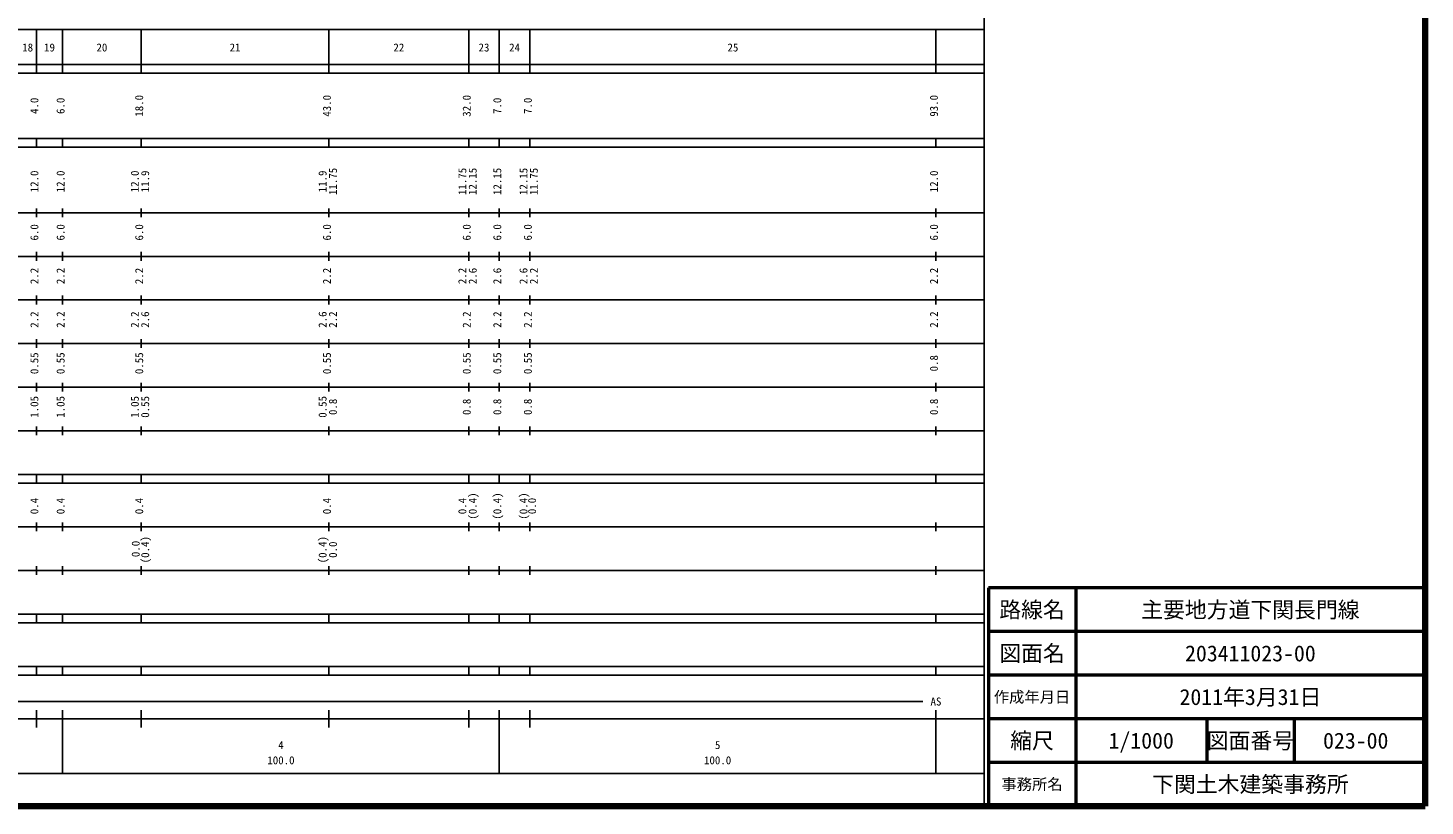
# Model space of a CAD drawing. Units: millimetres on the paper, enlarged 1000 times. Extents: x 40000 to 680000, y 20000 to 380000.
# Drawn here: x 360065 to 680000, y 20000 to 198357 of the extents above; entities that cross this region are included whole.
import ezdxf
from ezdxf.enums import TextEntityAlignment as Align

# ---------------------------------------------------------------- set-up
doc = ezdxf.new("R2010")
doc.units = ezdxf.units.MM
doc.header["$LTSCALE"] = 1000
for name, color, linetype, lineweight in [('M-TTL', 2, 'Continuous', 140), ('M-TTL-BAND', 7, 'Continuous', 25), ('M-TTL-FRAM', 2, 'Continuous', 50), ('M-TTL-LINE', 7, 'Continuous', 50)]:
    doc.layers.add(name, color=color, linetype=linetype, lineweight=lineweight)
doc.layers.add('M-TTL-TXT', color=7, linetype='Continuous')
doc.styles.add('ＭＳ ゴシック', font='')
doc.styles.get('ＭＳ ゴシック').set_extended_font_data('MS Gothic')

msp = doc.modelspace()

# ---------------------------------------------------------------- linework, layer by layer
at = {"layer": 'M-TTL'}
for p, q in [((680000, 20000), (680000, 380000)), ((40000, 20000), (680000, 20000))]:
    msp.add_line(p, q, dxfattribs=at)
at = {"layer": 'M-TTL-BAND'}
for p, q in [((579000, 20000), (579000, 370000)), ((68000, 198000), (579000, 198000)), ((362000, 188000), (362000, 198000)), ((368000, 188000), (368000, 198000)), ((386000, 188000), (386000, 198000)), ((429000, 188000), (429000, 198000)), ((461000, 188000), (461000, 198000)), ((468000, 188000), (468000, 198000)), ((475000, 188000), (475000, 198000)), ((568000, 188000), (568000, 198000)), ((40000, 190000), (579000, 190000)), ((40000, 188000), (579000, 188000)), ((40000, 173000), (579000, 173000)), ((362000, 171000), (362000, 173000)), ((368000, 171000), (368000, 173000)), ((386000, 171000), (386000, 173000)), ((429000, 171000), (429000, 173000)), ((461000, 171000), (461000, 173000)), ((468000, 171000), (468000, 173000)), ((475000, 171000), (475000, 173000)), ((568000, 171000), (568000, 173000)), ((40000, 171000), (579000, 171000)), ((362000, 155000), (362000, 157000)), ((368000, 155000), (368000, 157000)), ((386000, 155000), (386000, 157000)), ((429000, 155000), (429000, 157000)), ((461000, 155000), (461000, 157000)), ((468000, 155000), (468000, 157000)), ((475000, 155000), (475000, 157000)), ((568000, 155000), (568000, 157000)), ((40000, 156000), (579000, 156000)), ((46000, 146000), (579000, 146000)), ((362000, 145000), (362000, 147000)), ((368000, 145000), (368000, 147000)), ((386000, 145000), (386000, 147000)), ((429000, 145000), (429000, 147000)), ((461000, 145000), (461000, 147000)), ((468000, 145000), (468000, 147000)), ((475000, 145000), (475000, 147000)), ((568000, 145000), (568000, 147000)), ((52000, 136000), (579000, 136000)), ((362000, 135000), (362000, 137000)), ((368000, 135000), (368000, 137000)), ((386000, 135000), (386000, 137000)), ((429000, 135000), (429000, 137000)), ((461000, 135000), (461000, 137000)), ((468000, 135000), (468000, 137000)), ((475000, 135000), (475000, 137000)), ((568000, 135000), (568000, 137000)), ((46000, 126000), (579000, 126000)), ((362000, 125000), (362000, 127000)), ((368000, 125000), (368000, 127000)), ((386000, 125000), (386000, 127000)), ((429000, 125000), (429000, 127000)), ((461000, 125000), (461000, 127000)), ((468000, 125000), (468000, 127000)), ((475000, 125000), (475000, 127000)), ((568000, 125000), (568000, 127000)), ((52000, 116000), (579000, 116000)), ((362000, 115000), (362000, 117000)), ((368000, 115000), (368000, 117000)), ((386000, 115000), (386000, 117000)), ((429000, 115000), (429000, 117000)), ((461000, 115000), (461000, 117000)), ((468000, 115000), (468000, 117000)), ((475000, 115000), (475000, 117000)), ((568000, 115000), (568000, 117000)), ((46000, 106000), (579000, 106000)), ((362000, 105000), (362000, 107000)), ((368000, 105000), (368000, 107000)), ((386000, 105000), (386000, 107000)), ((429000, 105000), (429000, 107000)), ((461000, 105000), (461000, 107000)), ((468000, 105000), (468000, 107000)), ((475000, 105000), (475000, 107000)), ((568000, 105000), (568000, 107000)), ((40000, 96000), (579000, 96000)), ((362000, 94000), (362000, 96000)), ((368000, 94000), (368000, 96000)), ((386000, 94000), (386000, 96000)), ((429000, 94000), (429000, 96000)), ((461000, 94000), (461000, 96000)), ((468000, 94000), (468000, 96000)), ((475000, 94000), (475000, 96000)), ((568000, 94000), (568000, 96000)), ((40000, 94000), (579000, 94000)), ((49000, 84000), (579000, 84000)), ((362000, 83000), (362000, 85000)), ((368000, 83000), (368000, 85000)), ((386000, 83000), (386000, 85000)), ((429000, 83000), (429000, 85000)), ((461000, 83000), (461000, 85000)), ((468000, 83000), (468000, 85000)), ((475000, 83000), (475000, 85000)), ((568000, 83000), (568000, 85000)), ((40000, 74000), (579000, 74000)), ((362000, 73000), (362000, 75000)), ((368000, 73000), (368000, 75000)), ((386000, 73000), (386000, 75000)), ((429000, 73000), (429000, 75000)), ((461000, 73000), (461000, 75000)), ((468000, 73000), (468000, 75000)), ((475000, 73000), (475000, 75000)), ((568000, 73000), (568000, 75000)), ((40000, 64000), (579000, 64000)), ((362000, 62000), (362000, 64000)), ((368000, 62000), (368000, 64000)), ((386000, 62000), (386000, 64000)), ((429000, 62000), (429000, 64000)), ((461000, 62000), (461000, 64000)), ((468000, 62000), (468000, 64000)), ((475000, 62000), (475000, 64000)), ((568000, 62000), (568000, 64000)), ((40000, 62000), (579000, 62000)), ((40000, 52000), (579000, 52000)), ((362000, 50000), (362000, 52000)), ((368000, 50000), (368000, 52000)), ((386000, 50000), (386000, 52000)), ((429000, 50000), (429000, 52000)), ((461000, 50000), (461000, 52000)), ((468000, 50000), (468000, 52000)), ((475000, 50000), (475000, 52000)), ((568000, 50000), (568000, 52000)), ((40000, 50000), (579000, 50000)), ((71000, 44000), (565000, 44000)), ((362000, 38000), (362000, 42000)), ((368000, 27500), (368000, 42000)), ((386000, 38000), (386000, 42000)), ((429000, 38000), (429000, 42000)), ((461000, 38000), (461000, 42000)), ((468000, 27500), (468000, 42000)), ((475000, 38000), (475000, 42000)), ((568000, 27500), (568000, 42000)), ((40000, 40000), (579000, 40000)), ((68000, 27500), (579000, 27500))]:
    msp.add_line(p, q, dxfattribs=at)
at = {"layer": 'M-TTL-FRAM'}
for p, q in [((680000, 70000), (580000, 70000)), ((580000, 70000), (580000, 20000))]:
    msp.add_line(p, q, dxfattribs=at)
at = {"layer": 'M-TTL-LINE'}
for p, q in [((600000, 70000), (600000, 20000)), ((680000, 60000), (580000, 60000)), ((680000, 50000), (580000, 50000)), ((680000, 40000), (580000, 40000)), ((630000, 40000), (630000, 30000)), ((650000, 40000), (650000, 30000)), ((680000, 30000), (580000, 30000))]:
    msp.add_line(p, q, dxfattribs=at)

# ---------------------------------------------------------------- texts
at = {"layer": 'M-TTL-BAND', "style": 'ＭＳ ゴシック'}
for s, p in [('18', (360000, 192405)), ('19', (365000, 192405)), ('20', (377000, 192405)), ('21', (407500, 192405)), ('22', (445000, 192405)), ('23', (464500, 192405)), ('24', (471500, 192405)), ('25', (521500, 192405)), ('AS', (568000, 42500)), ('4', (418000, 32523)), ('5', (518000, 32523)), ('100.0', (418000, 29033)), ('100.0', (518000, 29033))]:
    msp.add_text(s, height=1833, dxfattribs=at).set_placement(p, align=Align.BOTTOM_CENTER)
for s, p in [('18.0', (387000, 180500)), ('43.0', (430000, 180500)), ('32.0', (462000, 180500)), ('93.0', (569000, 180500)), ('4.0', (363000, 180500)), ('6.0', (369000, 180500)), ('7.0', (469000, 180500)), ('7.0', (476000, 180500)), ('12.0', (363000, 163174)), ('12.0', (369000, 163174)), ('12.0', (386000, 163174)), ('11.9', (388370, 163174)), ('11.9', (429000, 163174)), ('11.75', (431370, 163174)), ('11.75', (461000, 163174)), ('12.15', (463370, 163174)), ('12.15', (469000, 163174)), ('12.15', (475000, 163174)), ('11.75', (477370, 163174)), ('12.0', (569000, 163174)), ('6.0', (363000, 151500)), ('6.0', (369000, 151500)), ('6.0', (387000, 151500)), ('6.0', (430000, 151500)), ('6.0', (462000, 151500)), ('6.0', (469000, 151500)), ('6.0', (476000, 151500)), ('6.0', (569000, 151500)), ('2.2', (363000, 141500)), ('2.2', (369000, 141500)), ('2.2', (387000, 141500)), ('2.2', (430000, 141500)), ('2.2', (461000, 141500)), ('2.6', (463370, 141500)), ('2.6', (469000, 141500)), ('2.6', (475000, 141500)), ('2.2', (477370, 141500)), ('2.2', (569000, 141500)), ('2.2', (363000, 131500)), ('2.2', (369000, 131500)), ('2.2', (386000, 131500)), ('2.6', (388370, 131500)), ('2.6', (429000, 131500)), ('2.2', (431370, 131500)), ('2.2', (462000, 131500)), ('2.2', (469000, 131500)), ('2.2', (476000, 131500)), ('2.2', (569000, 131500)), ('0.55', (363000, 121500)), ('0.55', (369000, 121500)), ('0.55', (387000, 121500)), ('0.55', (430000, 121500)), ('0.55', (462000, 121500)), ('0.55', (469000, 121500)), ('0.55', (476000, 121500)), ('0.8', (569000, 121500)), ('1.05', (363000, 111500)), ('1.05', (369000, 111500)), ('1.05', (386000, 111500)), ('0.55', (388370, 111500)), ('0.55', (429000, 111500)), ('0.8', (431370, 111500)), ('0.8', (462000, 111500)), ('0.8', (469000, 111500)), ('0.8', (476000, 111500)), ('0.8', (569000, 111500)), ('0.4', (363000, 88764)), ('0.4', (369000, 88764)), ('0.4', (387000, 88764)), ('0.4', (430000, 88764)), ('0.4', (461000, 88764)), ('(0.4)', (463370, 88764)), ('(0.4)', (469000, 88764)), ('(0.4)', (475000, 88764)), ('0.0', (476966, 88781)), ('0.0', (386199, 78934)), ('(0.4)', (388370, 78764)), ('(0.4)', (429000, 78764)), ('0.0', (431370, 78764))]:
    msp.add_text(s, height=1833, rotation=90, dxfattribs=at).set_placement(p, align=Align.BOTTOM_CENTER)
at = {"layer": 'M-TTL-TXT', "style": 'ＭＳ ゴシック'}
for s, height, p in [('路線名', 3666, (590000, 65000)), ('路線名', 3666, (590000, 65000)), ('主要地方道下関長門線', 3666, (640000, 65000)), ('図面名', 3666, (590000, 55000)), ('図面名', 3666, (590000, 55000)), ('203411023-00', 3666, (640000, 55000)), ('作成年月日', 2566, (590000, 45000)), ('作成年月日', 2566, (590000, 45000)), ('2011年3月31日', 3666, (640000, 45000)), ('縮尺', 3666, (590000, 35000)), ('縮尺', 3666, (590000, 35000)), ('1/1000', 3666, (615000, 35000)), ('図面番号', 3666, (640000, 35000)), ('図面番号', 3666, (640000, 35000)), ('023-00', 3666, (664125, 35000)), ('事務所名', 2566, (590000, 25000)), ('事務所名', 2566, (590000, 25000)), ('下関土木建築事務所', 3666, (640000, 25000))]:
    msp.add_text(s, height=height, dxfattribs=at).set_placement(p, align=Align.MIDDLE_CENTER)

doc.saveas('drawing.dxf')
